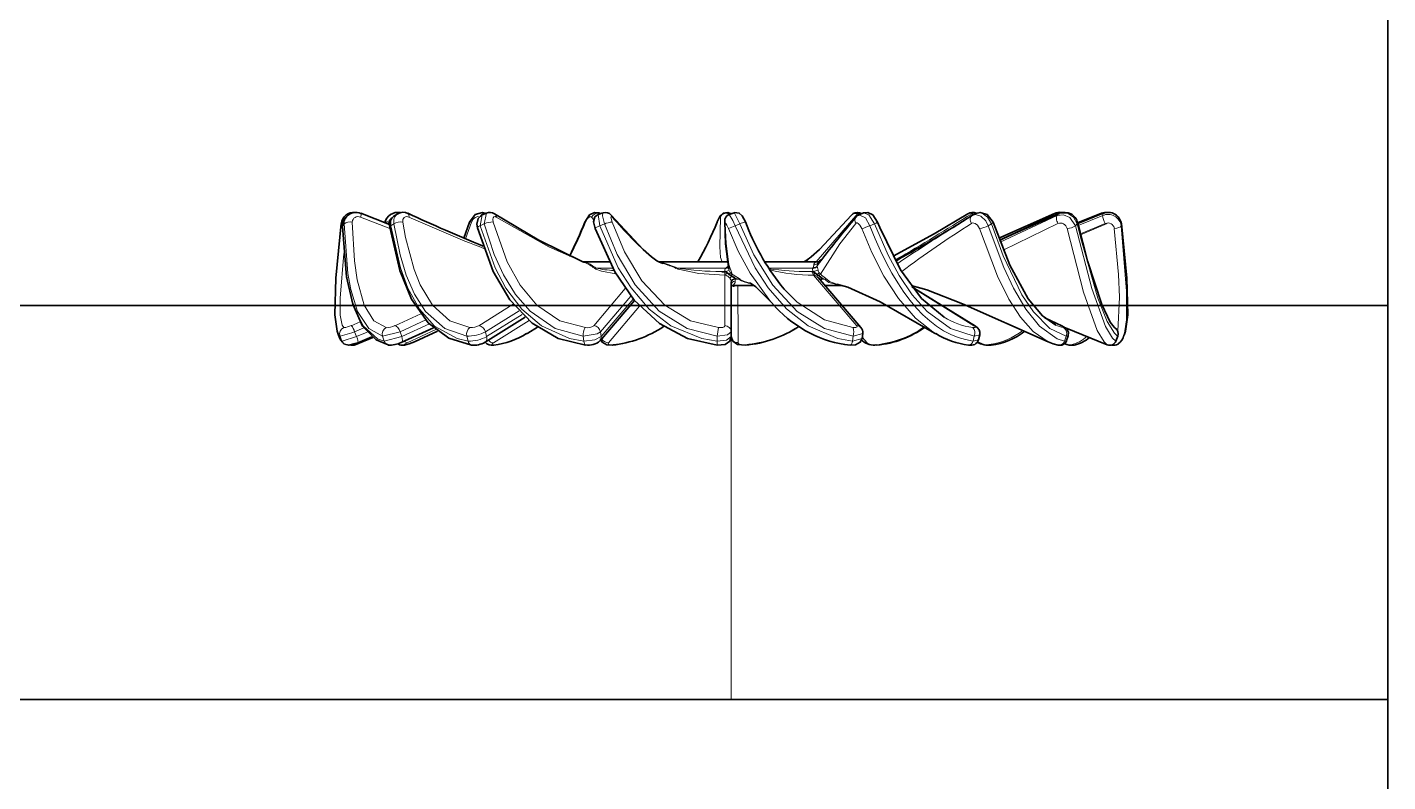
# Model space of a CAD drawing. Extents: x 145 to 857, y 42 to 790.
# Drawn here: x 448.43 to 458.79, y 300.57 to 306.32 of the extents above; entities that cross this region are included whole.
import ezdxf

# ---------------------------------------------------------------- set-up
doc = ezdxf.new("R2010")
doc.units = 0

msp = doc.modelspace()

# ---------------------------------------------------------------- linework, layer by layer
at = {"color": 7, "lineweight": 35}
for p, q in [((458.792, 294.079), (458.792, 359.839)), ((453.792, 304.199), (397.412, 304.199)), ((453.792, 301.199), (397.412, 301.199)), ((397.412, 301.199), (453.792, 301.199))]:
    msp.add_line(p, q, dxfattribs=at)
at = {"color": 7, "lineweight": 35, "ltscale": 0.000443024}
msp.add_line((450.863, 304.876), (450.851, 304.862), dxfattribs=at)
at = {"color": 7, "lineweight": 13, "ltscale": 0.006008}
msp.add_line((450.968, 304.873), (451.192, 304.787), dxfattribs=at)
at = {"color": 7, "lineweight": 35, "ltscale": 0.005855}
msp.add_line((451.19, 304.816), (450.972, 304.902), dxfattribs=at)
at = {"color": 7, "lineweight": 35, "ltscale": 0.000665599}
msp.add_line((451.252, 304.898), (451.229, 304.884), dxfattribs=at)
at = {"color": 7, "lineweight": 13, "ltscale": 0.002113}
msp.add_line((451.895, 304.89), (451.879, 304.807), dxfattribs=at)
at = {"color": 7, "lineweight": 35, "ltscale": 0.000861842}
msp.add_line((451.927, 304.904), (451.895, 304.89), dxfattribs=at)
at = {"color": 7, "lineweight": 13, "ltscale": 0.002106}
msp.add_line((451.911, 304.821), (451.927, 304.904), dxfattribs=at)
at = {"color": 7, "lineweight": 13, "ltscale": 0.000661529}
msp.add_line((452.728, 304.873), (452.745, 304.853), dxfattribs=at)
at = {"color": 7, "lineweight": 35, "ltscale": 0.000986893}
msp.add_line((452.815, 304.906), (452.779, 304.892), dxfattribs=at)
at = {"color": 7, "lineweight": 13, "ltscale": 0.00214}
msp.add_line((452.779, 304.892), (452.79, 304.807), dxfattribs=at)
at = {"color": 7, "lineweight": 13, "ltscale": 0.000256679}
msp.add_line((452.784, 304.905), (452.792, 304.899), dxfattribs=at)
at = {"color": 7, "lineweight": 35, "ltscale": 0.000359584}
msp.add_line((452.784, 304.905), (452.797, 304.899), dxfattribs=at)
at = {"color": 7, "lineweight": 13, "ltscale": 0.000424876}
msp.add_line((452.885, 304.873), (452.877, 304.888), dxfattribs=at)
at = {"color": 7, "lineweight": 13, "ltscale": 0.000416659}
msp.add_line((453.742, 304.84), (453.745, 304.824), dxfattribs=at)
at = {"color": 7, "lineweight": 13, "ltscale": 0.000187833}
msp.add_line((453.771, 304.906), (453.773, 304.899), dxfattribs=at)
at = {"color": 7, "lineweight": 35, "ltscale": 0.000544536}
msp.add_line((453.771, 304.906), (453.792, 304.899), dxfattribs=at)
at = {"color": 7, "lineweight": 13, "ltscale": 0.000265298}
msp.add_line((453.773, 304.899), (453.783, 304.895), dxfattribs=at)
at = {"color": 7, "lineweight": 13, "ltscale": 0.000196077}
msp.add_line((453.773, 304.899), (453.773, 304.891), dxfattribs=at)
at = {"color": 7, "lineweight": 35, "ltscale": 0.000993254}
msp.add_line((453.813, 304.906), (453.776, 304.892), dxfattribs=at)
at = {"color": 7, "lineweight": 13, "ltscale": 0.012128}
msp.add_line((454.756, 304.899), (454.439, 304.532), dxfattribs=at)
at = {"color": 7, "lineweight": 13, "ltscale": 0.000404247}
msp.add_line((454.756, 304.899), (454.771, 304.893), dxfattribs=at)
at = {"color": 7, "lineweight": 35, "ltscale": 0.000908444}
msp.add_line((454.8, 304.905), (454.767, 304.891), dxfattribs=at)
at = {"color": 7, "lineweight": 35, "ltscale": 0.000475321}
msp.add_line((454.768, 304.906), (454.786, 304.899), dxfattribs=at)
at = {"color": 7, "lineweight": 35, "ltscale": 0.004242}
msp.add_line((455.481, 304.793), (455.625, 304.884), dxfattribs=at)
at = {"color": 7, "lineweight": 13, "ltscale": 0.000432022}
msp.add_line((455.623, 304.899), (455.639, 304.892), dxfattribs=at)
at = {"color": 7, "lineweight": 35, "ltscale": 0.000128233}
msp.add_line((455.629, 304.887), (455.625, 304.884), dxfattribs=at)
at = {"color": 7, "lineweight": 35, "ltscale": 0.000723627}
msp.add_line((455.655, 304.9), (455.629, 304.887), dxfattribs=at)
at = {"color": 7, "lineweight": 35, "ltscale": 0.011645}
msp.add_line((455.829, 304.712), (456.255, 304.901), dxfattribs=at)
at = {"color": 7, "lineweight": 13, "ltscale": 0.011984}
msp.add_line((456.269, 304.899), (455.833, 304.7), dxfattribs=at)
at = {"color": 7, "lineweight": 35, "ltscale": 0.012517}
msp.add_line((455.835, 304.696), (456.292, 304.901), dxfattribs=at)
at = {"color": 7, "lineweight": 13, "ltscale": 0.012428}
msp.add_line((456.288, 304.899), (455.836, 304.693), dxfattribs=at)
at = {"color": 7, "lineweight": 13, "ltscale": 0.011962}
msp.add_line((455.84, 304.682), (456.273, 304.885), dxfattribs=at)
at = {"color": 7, "lineweight": 13, "ltscale": 0.00021528}
msp.add_line((456.269, 304.899), (456.277, 304.894), dxfattribs=at)
at = {"color": 7, "lineweight": 13, "ltscale": 0.000512314}
msp.add_line((456.288, 304.899), (456.273, 304.885), dxfattribs=at)
at = {"color": 7, "lineweight": 35, "ltscale": 0.00489}
msp.add_line((456.43, 304.83), (456.612, 304.902), dxfattribs=at)
at = {"color": 7, "lineweight": 35, "ltscale": 0.005202}
msp.add_line((456.431, 304.825), (456.625, 304.902), dxfattribs=at)
at = {"color": 7, "lineweight": 13, "ltscale": 0.005148}
msp.add_line((456.623, 304.899), (456.432, 304.822), dxfattribs=at)
at = {"color": 7, "lineweight": 13, "ltscale": 0.005026}
msp.add_line((456.435, 304.809), (456.621, 304.885), dxfattribs=at)
at = {"color": 7, "lineweight": 13, "ltscale": 0.000142202}
msp.add_line((456.612, 304.902), (456.617, 304.899), dxfattribs=at)
at = {"color": 7, "lineweight": 13, "ltscale": 0.000353578}
msp.add_line((456.623, 304.899), (456.621, 304.885), dxfattribs=at)
at = {"color": 7, "lineweight": 13, "ltscale": 8.59823e-05}
msp.add_line((456.625, 304.902), (456.623, 304.899), dxfattribs=at)
at = {"color": 7, "lineweight": 13, "ltscale": 0.000144123}
msp.add_line((450.833, 304.807), (450.831, 304.802), dxfattribs=at)
at = {"color": 7, "lineweight": 13, "ltscale": 0.00044777}
msp.add_line((450.844, 304.821), (450.833, 304.807), dxfattribs=at)
at = {"color": 7, "lineweight": 13, "ltscale": 0.000405608}
msp.add_line((451.18, 304.819), (451.184, 304.835), dxfattribs=at)
at = {"color": 7, "lineweight": 13, "ltscale": 0.000667858}
msp.add_line((451.223, 304.821), (451.2, 304.807), dxfattribs=at)
at = {"color": 7, "lineweight": 35, "ltscale": 0.003206}
msp.add_line((451.755, 304.712), (451.798, 304.833), dxfattribs=at)
at = {"color": 7, "lineweight": 13, "ltscale": 0.003414}
msp.add_line((451.768, 304.707), (451.814, 304.835), dxfattribs=at)
at = {"color": 7, "lineweight": 13, "ltscale": 0.000863501}
msp.add_line((451.911, 304.821), (451.879, 304.807), dxfattribs=at)
at = {"color": 7, "lineweight": 13, "ltscale": 0.000131261}
msp.add_line((452.682, 304.835), (452.677, 304.835), dxfattribs=at)
at = {"color": 7, "lineweight": 13, "ltscale": 0.000979231}
msp.add_line((452.826, 304.821), (452.79, 304.807), dxfattribs=at)
at = {"color": 7, "lineweight": 13, "ltscale": 0.001392}
msp.add_line((453.821, 304.807), (453.77, 304.785), dxfattribs=at)
at = {"color": 7, "lineweight": 13, "ltscale": 0.000992786}
msp.add_line((453.858, 304.821), (453.821, 304.807), dxfattribs=at)
at = {"color": 7, "lineweight": 13, "ltscale": 0.000902737}
msp.add_line((454.882, 304.821), (454.848, 304.807), dxfattribs=at)
at = {"color": 7, "lineweight": 13, "ltscale": 0.000723919}
msp.add_line((455.774, 304.821), (455.749, 304.807), dxfattribs=at)
at = {"color": 7, "lineweight": 13, "ltscale": 0.011573}
msp.add_line((455.864, 304.622), (456.28, 304.824), dxfattribs=at)
at = {"color": 7, "lineweight": 13, "ltscale": 0.000501773}
msp.add_line((456.427, 304.821), (456.413, 304.807), dxfattribs=at)
at = {"color": 7, "lineweight": 13, "ltscale": 0.005109}
msp.add_line((456.451, 304.745), (456.64, 304.824), dxfattribs=at)
at = {"color": 7, "lineweight": 13, "ltscale": 0.005503}
msp.add_line((456.453, 304.739), (456.656, 304.824), dxfattribs=at)
at = {"color": 7, "lineweight": 13, "ltscale": 0.000352029}
msp.add_line((456.763, 304.821), (456.761, 304.807), dxfattribs=at)
at = {"color": 7, "lineweight": 13, "ltscale": 0.000254283}
msp.add_line((452.67, 304.528), (452.661, 304.533), dxfattribs=at)
at = {"color": 7, "lineweight": 35, "ltscale": 0.005003}
msp.add_line((452.663, 304.532), (452.863, 304.532), dxfattribs=at)
at = {"color": 7, "lineweight": 13, "ltscale": 0.000288735}
msp.add_line((452.688, 304.529), (452.676, 304.531), dxfattribs=at)
at = {"color": 7, "lineweight": 13, "ltscale": 0.004425}
msp.add_line((452.688, 304.529), (452.865, 304.529), dxfattribs=at)
at = {"color": 7, "lineweight": 35, "ltscale": 0.013058}
msp.add_line((453.239, 304.532), (453.762, 304.532), dxfattribs=at)
at = {"color": 7, "lineweight": 13, "ltscale": 0.000403508}
msp.add_line((453.256, 304.529), (453.24, 304.531), dxfattribs=at)
at = {"color": 7, "lineweight": 13, "ltscale": 0.012652}
msp.add_line((453.256, 304.529), (453.762, 304.529), dxfattribs=at)
at = {"color": 7, "lineweight": 35, "ltscale": 0.009224}
msp.add_line((454.047, 304.532), (454.416, 304.532), dxfattribs=at)
at = {"color": 7, "lineweight": 13, "ltscale": 0.009633}
msp.add_line((454.048, 304.529), (454.434, 304.529), dxfattribs=at)
at = {"color": 7, "lineweight": 13, "ltscale": 0.001408}
msp.add_line((454.4, 304.569), (454.357, 304.533), dxfattribs=at)
at = {"color": 7, "lineweight": 35, "ltscale": 0.000991821}
msp.add_line((454.416, 304.532), (454.455, 304.532), dxfattribs=at)
at = {"color": 7, "lineweight": 13, "ltscale": 0.000276973}
msp.add_line((454.434, 304.529), (454.425, 304.522), dxfattribs=at)
at = {"color": 7, "lineweight": 13, "ltscale": 0.000537223}
msp.add_line((454.455, 304.532), (454.434, 304.529), dxfattribs=at)
at = {"color": 7, "lineweight": 13, "ltscale": 0.001134}
msp.add_line((454.447, 304.502), (454.474, 304.538), dxfattribs=at)
at = {"color": 7, "lineweight": 13, "ltscale": 0.001573}
msp.add_line((454.495, 304.566), (454.451, 304.522), dxfattribs=at)
at = {"color": 7, "lineweight": 13, "ltscale": 0.000120402}
msp.add_line((454.454, 304.531), (454.451, 304.528), dxfattribs=at)
at = {"color": 7, "lineweight": 13, "ltscale": 0.000265665}
msp.add_line((452.761, 304.484), (452.751, 304.483), dxfattribs=at)
at = {"color": 7, "lineweight": 13, "ltscale": 0.003185}
msp.add_line((452.888, 304.484), (452.761, 304.484), dxfattribs=at)
at = {"color": 7, "lineweight": 13, "ltscale": 0.000222806}
msp.add_line((453.382, 304.484), (453.374, 304.483), dxfattribs=at)
at = {"color": 7, "lineweight": 13, "ltscale": 0.009238}
msp.add_line((453.752, 304.484), (453.382, 304.484), dxfattribs=at)
at = {"color": 7, "lineweight": 13, "ltscale": 0.000110637}
msp.add_line((453.72, 304.458), (453.716, 304.458), dxfattribs=at)
at = {"color": 7, "lineweight": 35, "ltscale": 0.000583649}
msp.add_line((453.743, 304.457), (453.72, 304.457), dxfattribs=at)
at = {"color": 7, "lineweight": 13, "ltscale": 0.00068177}
msp.add_line((453.743, 304.458), (453.742, 304.43), dxfattribs=at)
at = {"color": 7, "lineweight": 13, "ltscale": 0.009604}
msp.add_line((453.744, 304.046), (453.742, 304.43), dxfattribs=at)
at = {"color": 7, "lineweight": 13, "ltscale": 0.000192772}
msp.add_line((453.742, 304.43), (453.75, 304.43), dxfattribs=at)
at = {"color": 7, "lineweight": 35, "ltscale": 0.0001091}
msp.add_line((453.748, 304.457), (453.743, 304.457), dxfattribs=at)
at = {"color": 7, "lineweight": 13, "ltscale": 0.000733669}
msp.add_line((453.748, 304.457), (453.775, 304.468), dxfattribs=at)
at = {"color": 7, "lineweight": 35, "ltscale": 0.000199747}
msp.add_line((453.755, 304.453), (453.748, 304.457), dxfattribs=at)
at = {"color": 7, "lineweight": 13, "ltscale": 0.000585033}
msp.add_line((453.755, 304.453), (453.75, 304.43), dxfattribs=at)
at = {"color": 7, "lineweight": 13, "ltscale": 0.000166191}
msp.add_line((453.752, 304.484), (453.757, 304.489), dxfattribs=at)
at = {"color": 7, "lineweight": 35, "ltscale": 0.000661528}
msp.add_line((453.755, 304.453), (453.775, 304.436), dxfattribs=at)
at = {"color": 7, "lineweight": 13, "ltscale": 0.000371352}
msp.add_line((453.757, 304.489), (453.768, 304.499), dxfattribs=at)
at = {"color": 7, "lineweight": 13, "ltscale": 0.000321676}
msp.add_line((453.757, 304.489), (453.77, 304.49), dxfattribs=at)
at = {"color": 7, "lineweight": 13, "ltscale": 0.000418114}
msp.add_line((453.775, 304.436), (453.787, 304.448), dxfattribs=at)
at = {"color": 7, "lineweight": 35, "ltscale": 0.00038327}
msp.add_line((453.775, 304.436), (453.788, 304.427), dxfattribs=at)
at = {"color": 7, "lineweight": 13, "ltscale": 0.00035937}
msp.add_line((453.798, 304.438), (453.787, 304.448), dxfattribs=at)
at = {"color": 7, "lineweight": 13, "ltscale": 0.000370909}
msp.add_line((453.788, 304.427), (453.798, 304.438), dxfattribs=at)
at = {"color": 7, "lineweight": 35, "ltscale": 0.000236983}
msp.add_line((453.796, 304.423), (453.788, 304.427), dxfattribs=at)
at = {"color": 7, "lineweight": 13, "ltscale": 0.0002656}
msp.add_line((453.807, 304.432), (453.798, 304.438), dxfattribs=at)
at = {"color": 7, "lineweight": 13, "ltscale": 0.001528}
msp.add_line((453.859, 304.4), (453.807, 304.432), dxfattribs=at)
at = {"color": 7, "lineweight": 13, "ltscale": 0.008475}
msp.add_line((454.076, 304.484), (454.415, 304.484), dxfattribs=at)
at = {"color": 7, "lineweight": 13, "ltscale": 0.000457804}
msp.add_line((454.405, 304.458), (454.387, 304.458), dxfattribs=at)
at = {"color": 7, "lineweight": 35, "ltscale": 0.000201416}
msp.add_line((454.405, 304.457), (454.413, 304.457), dxfattribs=at)
at = {"color": 7, "lineweight": 35, "ltscale": 0.00010376}
msp.add_line((454.413, 304.457), (454.417, 304.457), dxfattribs=at)
at = {"color": 7, "lineweight": 13, "ltscale": 0.000118796}
msp.add_line((454.415, 304.484), (454.416, 304.489), dxfattribs=at)
at = {"color": 7, "lineweight": 13, "ltscale": 0.000494211}
msp.add_line((454.416, 304.489), (454.42, 304.508), dxfattribs=at)
at = {"color": 7, "lineweight": 35, "ltscale": 0.000195469}
msp.add_line((454.424, 304.453), (454.418, 304.457), dxfattribs=at)
at = {"color": 7, "lineweight": 13, "ltscale": 0.012673}
msp.add_line((454.749, 304.046), (454.419, 304.43), dxfattribs=at)
at = {"color": 7, "lineweight": 13, "ltscale": 0.000185195}
msp.add_line((454.419, 304.43), (454.426, 304.43), dxfattribs=at)
at = {"color": 7, "lineweight": 35, "ltscale": 0.000655598}
msp.add_line((454.424, 304.453), (454.444, 304.436), dxfattribs=at)
at = {"color": 7, "lineweight": 13, "ltscale": 0.000553808}
msp.add_line((454.444, 304.436), (454.463, 304.448), dxfattribs=at)
at = {"color": 7, "lineweight": 35, "ltscale": 0.000365297}
msp.add_line((454.444, 304.436), (454.456, 304.427), dxfattribs=at)
at = {"color": 7, "lineweight": 13, "ltscale": 0.000513215}
msp.add_line((454.447, 304.502), (454.451, 304.522), dxfattribs=at)
at = {"color": 7, "lineweight": 13, "ltscale": 4.73022e-05}
msp.add_line((454.447, 304.5), (454.447, 304.502), dxfattribs=at)
at = {"color": 7, "lineweight": 13, "ltscale": 0.000818917}
msp.add_line((454.453, 304.468), (454.447, 304.5), dxfattribs=at)
at = {"color": 7, "lineweight": 13, "ltscale": 0.000154877}
msp.add_line((454.451, 304.522), (454.451, 304.528), dxfattribs=at)
at = {"color": 7, "lineweight": 35, "ltscale": 0.000217222}
msp.add_line((454.463, 304.423), (454.456, 304.427), dxfattribs=at)
at = {"color": 7, "lineweight": 13, "ltscale": 0.000326582}
msp.add_line((454.472, 304.438), (454.463, 304.448), dxfattribs=at)
at = {"color": 7, "lineweight": 13, "ltscale": 0.000245407}
msp.add_line((454.48, 304.432), (454.472, 304.438), dxfattribs=at)
at = {"color": 7, "lineweight": 13, "ltscale": 0.00927}
msp.add_line((452.745, 304.046), (452.985, 304.328), dxfattribs=at)
at = {"color": 7, "lineweight": 13, "ltscale": 0.000525011}
msp.add_line((453.797, 304.422), (453.78, 304.409), dxfattribs=at)
at = {"color": 7, "lineweight": 35, "ltscale": 0.009523}
msp.add_line((453.792, 304), (453.792, 304.381), dxfattribs=at)
at = {"color": 7, "lineweight": 13, "ltscale": 0.000316775}
msp.add_line((453.805, 304.355), (453.792, 304.355), dxfattribs=at)
at = {"color": 7, "lineweight": 13, "ltscale": 0.000323234}
msp.add_line((453.792, 304.352), (453.805, 304.355), dxfattribs=at)
at = {"color": 7, "lineweight": 35, "ltscale": 0.004364}
msp.add_line((453.792, 304.352), (453.967, 304.352), dxfattribs=at)
at = {"color": 7, "lineweight": 35, "ltscale": 0.009737}
msp.add_line((453.792, 304.352), (453.792, 303.963), dxfattribs=at)
at = {"color": 7, "lineweight": 35, "ltscale": 8.10334e-05}
msp.add_line((453.794, 304.352), (453.797, 304.352), dxfattribs=at)
at = {"color": 7, "lineweight": 35, "ltscale": 0.00070145}
msp.add_line((453.797, 304.422), (453.821, 304.408), dxfattribs=at)
at = {"color": 7, "lineweight": 13, "ltscale": 0.000234625}
msp.add_line((453.812, 304.345), (453.803, 304.345), dxfattribs=at)
at = {"color": 7, "lineweight": 13, "ltscale": 0.003934}
msp.add_line((453.805, 304.355), (453.962, 304.355), dxfattribs=at)
at = {"color": 7, "lineweight": 13, "ltscale": 0.000665593}
msp.add_line((453.846, 304.4), (453.821, 304.408), dxfattribs=at)
at = {"color": 7, "lineweight": 13, "ltscale": 9.68332e-05}
msp.add_line((453.821, 304.408), (453.822, 304.404), dxfattribs=at)
at = {"color": 7, "lineweight": 13, "ltscale": 9.99713e-05}
msp.add_line((453.822, 304.4), (453.822, 304.404), dxfattribs=at)
at = {"color": 7, "lineweight": 13, "ltscale": 0.000617218}
msp.add_line((453.822, 304.4), (453.846, 304.4), dxfattribs=at)
at = {"color": 7, "lineweight": 13, "ltscale": 0.000405121}
msp.add_line((453.822, 304.4), (453.822, 304.384), dxfattribs=at)
at = {"color": 7, "lineweight": 13, "ltscale": 5.34548e-05}
msp.add_line((453.842, 304.352), (453.842, 304.35), dxfattribs=at)
at = {"color": 7, "lineweight": 13, "ltscale": 0.010843}
msp.add_line((453.842, 304.35), (453.844, 303.916), dxfattribs=at)
at = {"color": 7, "lineweight": 13, "ltscale": 0.003176}
msp.add_line((453.842, 304.35), (453.969, 304.35), dxfattribs=at)
at = {"color": 7, "lineweight": 13, "ltscale": 0.000308228}
msp.add_line((453.846, 304.4), (453.859, 304.4), dxfattribs=at)
at = {"color": 7, "lineweight": 35, "ltscale": 0.00101}
msp.add_line((454.196, 304.323), (454.17, 304.354), dxfattribs=at)
at = {"color": 7, "lineweight": 35, "ltscale": 0.012537}
msp.add_line((454.779, 304.032), (454.453, 304.413), dxfattribs=at)
at = {"color": 7, "lineweight": 35, "ltscale": 0.000611632}
msp.add_line((454.464, 304.422), (454.484, 304.408), dxfattribs=at)
at = {"color": 7, "lineweight": 13, "ltscale": 0.000354117}
msp.add_line((454.481, 304.4), (454.467, 304.396), dxfattribs=at)
at = {"color": 7, "lineweight": 13, "ltscale": 0.000329152}
msp.add_line((454.481, 304.4), (454.473, 304.389), dxfattribs=at)
at = {"color": 7, "lineweight": 13, "ltscale": 0.000112608}
msp.add_line((454.481, 304.4), (454.483, 304.404), dxfattribs=at)
at = {"color": 7, "lineweight": 13, "ltscale": 0.000575256}
msp.add_line((454.481, 304.4), (454.504, 304.4), dxfattribs=at)
at = {"color": 7, "lineweight": 13, "ltscale": 9.69684e-05}
msp.add_line((454.484, 304.408), (454.483, 304.404), dxfattribs=at)
at = {"color": 7, "lineweight": 13, "ltscale": 0.000542227}
msp.add_line((454.504, 304.4), (454.484, 304.408), dxfattribs=at)
at = {"color": 7, "lineweight": 13, "ltscale": 0.002763}
msp.add_line((454.503, 304.355), (454.613, 304.355), dxfattribs=at)
at = {"color": 7, "lineweight": 13, "ltscale": 0.000365449}
msp.add_line((454.504, 304.4), (454.519, 304.4), dxfattribs=at)
at = {"color": 7, "lineweight": 35, "ltscale": 0.00331}
msp.add_line((454.505, 304.352), (454.638, 304.352), dxfattribs=at)
at = {"color": 7, "lineweight": 13, "ltscale": 0.003397}
msp.add_line((454.507, 304.35), (454.643, 304.351), dxfattribs=at)
at = {"color": 7, "lineweight": 13, "ltscale": 0.000492377}
msp.add_line((454.633, 304.354), (454.613, 304.355), dxfattribs=at)
at = {"color": 7, "lineweight": 35, "ltscale": 0.014264}
msp.add_line((455.652, 304.042), (455.168, 304.343), dxfattribs=at)
at = {"color": 7, "lineweight": 13, "ltscale": 0.013687}
msp.add_line((455.639, 304.046), (455.174, 304.335), dxfattribs=at)
at = {"color": 7, "lineweight": 35, "ltscale": 0.010164}
msp.add_line((453.056, 304.238), (452.791, 303.929), dxfattribs=at)
at = {"color": 7, "lineweight": 13, "ltscale": 0.008928}
msp.add_line((452.796, 304), (453.028, 304.271), dxfattribs=at)
at = {"color": 7, "lineweight": 13, "ltscale": 0.009426}
msp.add_line((453.046, 304.249), (452.801, 303.963), dxfattribs=at)
at = {"color": 7, "lineweight": 35, "ltscale": 0.001348}
msp.add_line((454.091, 304.231), (454.127, 304.191), dxfattribs=at)
at = {"color": 7, "lineweight": 13, "ltscale": 0.00542}
msp.add_line((451.23, 304.046), (451.427, 304.137), dxfattribs=at)
at = {"color": 7, "lineweight": 13, "ltscale": 0.00768}
msp.add_line((451.871, 304.046), (452.132, 304.209), dxfattribs=at)
at = {"color": 7, "lineweight": 13, "ltscale": 0.007523}
msp.add_line((451.92, 304), (452.176, 304.159), dxfattribs=at)
at = {"color": 7, "lineweight": 13, "ltscale": 0.008003}
msp.add_line((452.201, 304.132), (451.929, 303.963), dxfattribs=at)
at = {"color": 7, "lineweight": 13, "ltscale": 0.009167}
msp.add_line((453.094, 304.195), (452.856, 303.916), dxfattribs=at)
at = {"color": 7, "lineweight": 13, "ltscale": 0.075}
msp.add_line((453.792, 301.199), (453.792, 304.199), dxfattribs=at)
at = {"color": 7, "lineweight": 35, "ltscale": 0.125}
for p, q in [((453.792, 304.199), (458.792, 304.199)), ((453.792, 301.199), (458.792, 301.199)), ((453.792, 301.199), (458.792, 301.199))]:
    msp.add_line(p, q, dxfattribs=at)
at = {"color": 7, "lineweight": 35, "ltscale": 0.075}
msp.add_line((458.792, 301.199), (458.792, 304.199), dxfattribs=at)
at = {"color": 7, "lineweight": 13, "ltscale": 0.00185}
msp.add_line((450.897, 304.046), (450.966, 304.074), dxfattribs=at)
at = {"color": 7, "lineweight": 13, "ltscale": 0.001904}
msp.add_line((450.924, 304), (450.995, 304.029), dxfattribs=at)
at = {"color": 7, "lineweight": 13, "ltscale": 0.005365}
msp.add_line((451.27, 304), (451.465, 304.09), dxfattribs=at)
at = {"color": 7, "lineweight": 35, "ltscale": 0.006752}
msp.add_line((451.524, 304.03), (451.279, 303.917), dxfattribs=at)
at = {"color": 7, "lineweight": 13, "ltscale": 0.005788}
msp.add_line((451.493, 304.06), (451.283, 303.963), dxfattribs=at)
at = {"color": 7, "lineweight": 13, "ltscale": 0.005951}
msp.add_line((451.541, 304.016), (451.325, 303.916), dxfattribs=at)
at = {"color": 7, "lineweight": 35, "ltscale": 0.008998}
msp.add_line((452.223, 304.11), (451.918, 303.92), dxfattribs=at)
at = {"color": 7, "lineweight": 13, "ltscale": 0.007965}
msp.add_line((452.252, 304.085), (451.981, 303.916), dxfattribs=at)
at = {"color": 7, "lineweight": 35, "ltscale": 0.002151}
msp.add_line((452.243, 303.99), (452.316, 304.034), dxfattribs=at)
at = {"color": 7, "lineweight": 13, "ltscale": 0.001623}
msp.add_line((453.694, 304.031), (453.686, 303.967), dxfattribs=at)
at = {"color": 7, "lineweight": 13, "ltscale": 0.000342669}
msp.add_line((455.639, 304.046), (455.652, 304.042), dxfattribs=at)
at = {"color": 7, "lineweight": 35, "ltscale": 0.003623}
msp.add_line((456.31, 304.045), (456.179, 304.106), dxfattribs=at)
at = {"color": 7, "lineweight": 13, "ltscale": 0.003448}
msp.add_line((456.306, 304.046), (456.181, 304.104), dxfattribs=at)
at = {"color": 7, "lineweight": 35, "ltscale": 0.008546}
msp.add_line((456.655, 303.901), (456.338, 304.03), dxfattribs=at)
at = {"color": 7, "lineweight": 35, "ltscale": 0.000807989}
msp.add_line((450.8, 303.973), (450.79, 304.004), dxfattribs=at)
at = {"color": 7, "lineweight": 13, "ltscale": 0.001004}
msp.add_line((450.827, 303.929), (450.813, 303.967), dxfattribs=at)
at = {"color": 7, "lineweight": 13, "ltscale": 0.000998018}
msp.add_line((450.938, 303.963), (450.924, 304), dxfattribs=at)
at = {"color": 7, "lineweight": 13, "ltscale": 0.001018}
msp.add_line((450.966, 303.916), (450.928, 303.901), dxfattribs=at)
at = {"color": 7, "lineweight": 35, "ltscale": 0.003585}
msp.add_line((450.929, 303.901), (451.062, 303.955), dxfattribs=at)
at = {"color": 7, "lineweight": 13, "ltscale": 0.002204}
msp.add_line((451.02, 303.996), (450.938, 303.963), dxfattribs=at)
at = {"color": 7, "lineweight": 35, "ltscale": 0.002905}
msp.add_line((451.056, 303.96), (450.949, 303.916), dxfattribs=at)
at = {"color": 7, "lineweight": 13, "ltscale": 0.000184025}
msp.add_line((450.96, 303.921), (450.966, 303.916), dxfattribs=at)
at = {"color": 7, "lineweight": 13, "ltscale": 0.002593}
msp.add_line((451.062, 303.955), (450.966, 303.916), dxfattribs=at)
at = {"color": 7, "lineweight": 13, "ltscale": 0.003465}
msp.add_line((451.135, 303.967), (451.27, 304), dxfattribs=at)
at = {"color": 7, "lineweight": 13, "ltscale": 0.000990692}
msp.add_line((451.148, 303.929), (451.135, 303.967), dxfattribs=at)
at = {"color": 7, "lineweight": 13, "ltscale": 0.003459}
msp.add_line((451.283, 303.963), (451.148, 303.929), dxfattribs=at)
at = {"color": 7, "lineweight": 13, "ltscale": 0.000983164}
msp.add_line((451.283, 303.963), (451.27, 304), dxfattribs=at)
at = {"color": 7, "lineweight": 35, "ltscale": 0.000948113}
for p, q in [((451.34, 303.908), (451.303, 303.898)), ((456.244, 303.908), (456.281, 303.898))]:
    msp.add_line(p, q, dxfattribs=at)
at = {"color": 7, "lineweight": 13, "ltscale": 0.00073942}
msp.add_line((451.34, 303.908), (451.311, 303.901), dxfattribs=at)
at = {"color": 7, "lineweight": 35, "ltscale": 0.001059}
for p, q in [((451.379, 303.923), (451.34, 303.908)), ((456.205, 303.923), (456.244, 303.908))]:
    msp.add_line(p, q, dxfattribs=at)
at = {"color": 7, "lineweight": 35, "ltscale": 0.004863}
msp.add_line((451.379, 303.923), (451.556, 304.004), dxfattribs=at)
at = {"color": 7, "lineweight": 13, "ltscale": 0.000967825}
msp.add_line((451.788, 303.929), (451.778, 303.967), dxfattribs=at)
at = {"color": 7, "lineweight": 13, "ltscale": 0.00095999}
msp.add_line((451.929, 303.963), (451.92, 304), dxfattribs=at)
at = {"color": 7, "lineweight": 35, "ltscale": 0.000257631}
for p, q in [((452.243, 303.99), (452.234, 303.985)), ((455.341, 303.99), (455.35, 303.985))]:
    msp.add_line(p, q, dxfattribs=at)
at = {"color": 7, "lineweight": 13, "ltscale": 0.000946257}
msp.add_line((452.67, 303.929), (452.664, 303.967), dxfattribs=at)
at = {"color": 7, "lineweight": 13, "ltscale": 0.00093926}
msp.add_line((452.801, 303.963), (452.796, 304), dxfattribs=at)
at = {"color": 7, "lineweight": 13, "ltscale": 0.000789542}
msp.add_line((453.686, 303.929), (453.684, 303.898), dxfattribs=at)
at = {"color": 7, "lineweight": 13, "ltscale": 0.000936217}
msp.add_line((453.686, 303.929), (453.686, 303.967), dxfattribs=at)
at = {"color": 7, "lineweight": 35, "ltscale": 0.000930786}
msp.add_line((453.792, 303.963), (453.792, 304), dxfattribs=at)
at = {"color": 7, "lineweight": 13, "ltscale": 0.000943004}
msp.add_line((454.716, 303.929), (454.721, 303.967), dxfattribs=at)
at = {"color": 7, "lineweight": 13, "ltscale": 0.001866}
msp.add_line((454.788, 303.949), (454.716, 303.929), dxfattribs=at)
at = {"color": 7, "lineweight": 13, "ltscale": 0.001884}
msp.add_line((454.721, 303.967), (454.793, 303.987), dxfattribs=at)
at = {"color": 7, "lineweight": 35, "ltscale": 0.000299729}
msp.add_line((454.785, 303.938), (454.793, 303.929), dxfattribs=at)
at = {"color": 7, "lineweight": 35, "ltscale": 0.000940671}
msp.add_line((454.788, 303.949), (454.793, 303.987), dxfattribs=at)
at = {"color": 7, "lineweight": 13, "ltscale": 0.001386}
msp.add_line((454.789, 303.958), (454.826, 303.916), dxfattribs=at)
at = {"color": 7, "lineweight": 13, "ltscale": 0.000962981}
msp.add_line((455.634, 303.929), (455.643, 303.967), dxfattribs=at)
at = {"color": 7, "lineweight": 13, "ltscale": 0.001048}
msp.add_line((455.675, 303.939), (455.634, 303.929), dxfattribs=at)
at = {"color": 7, "lineweight": 13, "ltscale": 0.001057}
msp.add_line((455.643, 303.967), (455.684, 303.976), dxfattribs=at)
at = {"color": 7, "lineweight": 13, "ltscale": 0.000390611}
msp.add_line((455.669, 303.925), (455.682, 303.916), dxfattribs=at)
at = {"color": 7, "lineweight": 35, "ltscale": 0.000962396}
msp.add_line((455.675, 303.939), (455.684, 303.976), dxfattribs=at)
at = {"color": 7, "lineweight": 13, "ltscale": 0.000986523}
msp.add_line((456.33, 303.929), (456.342, 303.967), dxfattribs=at)
at = {"color": 7, "lineweight": 35, "ltscale": 0.000986299}
msp.add_line((456.346, 303.932), (456.359, 303.969), dxfattribs=at)
at = {"color": 7, "lineweight": 13, "ltscale": 0.001003}
msp.add_line((456.72, 303.929), (456.734, 303.967), dxfattribs=at)
at = {"color": 7, "lineweight": 13, "ltscale": 6.04602e-05}
msp.add_line((456.722, 303.929), (456.72, 303.929), dxfattribs=at)
at = {"color": 7, "lineweight": 35, "ltscale": 0.001001}
msp.add_line((456.722, 303.929), (456.737, 303.966), dxfattribs=at)
at = {"color": 7, "lineweight": 13, "ltscale": 6.2398e-05}
msp.add_line((456.734, 303.967), (456.737, 303.966), dxfattribs=at)
at = {"color": 7, "lineweight": 35, "ltscale": 0.00080823}
msp.add_line((456.784, 303.973), (456.794, 304.004), dxfattribs=at)
at = {"color": 7, "lineweight": 13, "ltscale": 0.000232526}
msp.add_line((451.984, 303.898), (451.993, 303.901), dxfattribs=at)
at = {"color": 7, "lineweight": 13, "ltscale": 0.000152147}
msp.add_line((452.887, 303.898), (452.892, 303.901), dxfattribs=at)
at = {"color": 7, "lineweight": 13, "ltscale": 8.88816e-05}
msp.add_line((453.9, 303.898), (453.899, 303.901), dxfattribs=at)
at = {"color": 7, "lineweight": 13, "ltscale": 0.000209697}
msp.add_line((454.901, 303.898), (454.894, 303.901), dxfattribs=at)
at = {"color": 7, "lineweight": 13, "ltscale": 3.17973e-05}
msp.add_line((456.657, 303.9), (456.656, 303.901), dxfattribs=at)
at = {"color": 7, "lineweight": 35, "ltscale": 0.04}
msp.add_line((452.192, 301.199), (453.792, 301.199), dxfattribs=at)
msp.add_line((452.192, 301.199), (453.792, 301.199), dxfattribs=at)
at = {"color": 7, "lineweight": 35, "ltscale": 0.039999}
msp.add_line((453.792, 301.199), (455.392, 301.199), dxfattribs=at)
msp.add_line((453.792, 301.199), (455.392, 301.199), dxfattribs=at)
at = {"color": 7, "lineweight": 35}
for points in [[(451.798, 304.833), (451.843, 304.893), (451.897, 304.909), (451.929, 304.9)], [(451.895, 304.89), (451.865, 304.863), (451.855, 304.82), (451.859, 304.79)], [(452.661, 304.533), (452.327, 304.698), (451.989, 304.898)], [(452.677, 304.835), (452.713, 304.889), (452.751, 304.908), (452.784, 304.905)], [(452.779, 304.892), (452.754, 304.874), (452.744, 304.838), (452.755, 304.786)], [(452.877, 304.888), (453.12, 304.627), (453.184, 304.569)], [(453.684, 304.836), (453.707, 304.883), (453.731, 304.904), (453.766, 304.908), (453.771, 304.906)], [(453.773, 304.474), (453.748, 304.669), (453.742, 304.84)], [(453.9, 304.836), (453.876, 304.883), (453.853, 304.904), (453.818, 304.908), (453.813, 304.906)], [(454.707, 304.888), (454.464, 304.627), (454.4, 304.569)], [(454.907, 304.835), (454.871, 304.889), (454.833, 304.908), (454.8, 304.905)], [(455.024, 304.575), (455.338, 304.745), (455.595, 304.898)], [(455.786, 304.833), (455.74, 304.893), (455.687, 304.909), (455.655, 304.9)], [(450.79, 304.004), (450.772, 304.129), (450.78, 304.408), (450.821, 304.823)], [(450.831, 304.802), (450.862, 304.419), (450.909, 304.21), (450.985, 304.042), (451.088, 303.937), (451.178, 303.899)], [(451.191, 304.795), (451.267, 304.465), (451.357, 304.249), (451.485, 304.068), (451.641, 303.951), (451.813, 303.898)], [(451.859, 304.79), (451.98, 304.459), (452.107, 304.243), (452.277, 304.064), (452.473, 303.949), (452.683, 303.898)], [(452.755, 304.786), (452.905, 304.455), (453.053, 304.24), (453.245, 304.062), (453.46, 303.949), (453.684, 303.898)], [(455.414, 304.11), (455.242, 304.254), (455.082, 304.471), (454.923, 304.794), (454.907, 304.835)], [(455.04, 304.546), (455.257, 304.659), (455.53, 304.823)], [(456.263, 304.051), (456.163, 304.12), (456.054, 304.25), (455.913, 304.507), (455.786, 304.833)], [(456.713, 304.029), (456.707, 304.034), (456.678, 304.072), (456.614, 304.206), (456.505, 304.541), (456.431, 304.829)], [(456.794, 304.004), (456.812, 304.129), (456.804, 304.408), (456.763, 304.823)], [(454.091, 304.231), (453.979, 304.342), (453.938, 304.369), (453.93, 304.372)], [(455.341, 303.99), (454.926, 304.228), (454.679, 304.339), (454.597, 304.362)], [(456.205, 303.923), (455.553, 304.213), (455.281, 304.318), (455.161, 304.352)], [(456.31, 304.045), (456.347, 304.022), (456.361, 303.995), (456.359, 303.969)], [(450.846, 303.906), (450.879, 303.897), (450.928, 303.909), (450.949, 303.916)], [(452.796, 303.949), (452.809, 303.92), (452.845, 303.899), (452.887, 303.898)], [(453.792, 303.963), (453.78, 303.928), (453.745, 303.903), (453.684, 303.898)], [(453.792, 303.963), (453.804, 303.928), (453.839, 303.903), (453.9, 303.898)], [(454.788, 303.949), (454.775, 303.92), (454.739, 303.899), (454.697, 303.898)]]:
    msp.add_lwpolyline(points, dxfattribs=at)
at = {"color": 7, "lineweight": 13}
for points in [[(451.814, 304.835), (451.826, 304.856), (451.842, 304.871), (451.861, 304.877), (451.875, 304.873)], [(451.978, 304.835), (451.976, 304.858), (451.978, 304.866), (451.984, 304.874), (451.993, 304.877), (452.003, 304.873)], [(452.003, 304.873), (452.404, 304.646), (452.661, 304.533)], [(452.682, 304.835), (452.698, 304.862), (452.707, 304.871), (452.715, 304.876), (452.719, 304.877), (452.724, 304.876), (452.728, 304.873)], [(452.826, 304.821), (452.811, 304.883), (452.815, 304.906)], [(452.884, 304.835), (452.877, 304.862), (452.876, 304.871), (452.877, 304.875), (452.878, 304.876), (452.879, 304.877), (452.881, 304.876), (452.885, 304.873)], [(453.685, 304.835), (453.699, 304.866), (453.704, 304.874), (453.706, 304.876), (453.707, 304.877), (453.708, 304.875), (453.709, 304.873)], [(453.709, 304.873), (453.706, 304.646), (453.711, 304.564), (453.723, 304.533)], [(453.776, 304.892), (453.804, 304.847), (453.821, 304.807)], [(453.858, 304.821), (453.817, 304.904), (453.813, 304.906)], [(454.767, 304.891), (454.815, 304.866), (454.848, 304.807)], [(454.882, 304.821), (454.839, 304.89), (454.8, 304.905)], [(455.626, 304.885), (455.651, 304.892), (455.692, 304.881), (455.73, 304.844), (455.749, 304.807)], [(455.774, 304.821), (455.744, 304.873), (455.703, 304.902), (455.675, 304.906), (455.652, 304.899)], [(456.273, 304.885), (456.322, 304.891), (456.371, 304.871), (456.413, 304.807)], [(456.427, 304.821), (456.399, 304.872), (456.352, 304.902), (456.302, 304.904), (456.288, 304.899)], [(450.833, 304.807), (450.854, 304.488), (450.88, 304.33), (450.925, 304.171), (450.992, 304.041), (451.097, 303.947), (451.148, 303.929)], [(451.135, 303.967), (451.031, 304.025), (450.946, 304.154), (450.894, 304.321), (450.872, 304.444), (450.844, 304.821)], [(451.163, 304.031), (451.069, 304.084), (450.996, 304.201), (450.943, 304.394), (450.922, 304.539), (450.906, 304.835)], [(451.2, 304.807), (451.272, 304.487), (451.33, 304.331), (451.418, 304.171), (451.533, 304.043), (451.704, 303.948), (451.788, 303.929)], [(451.778, 303.967), (451.61, 304.025), (451.463, 304.155), (451.38, 304.285), (451.317, 304.431), (451.27, 304.585), (451.223, 304.821)], [(451.802, 304.031), (451.649, 304.084), (451.516, 304.202), (451.424, 304.356), (451.377, 304.473), (451.312, 304.718), (451.292, 304.835)], [(451.879, 304.807), (451.993, 304.487), (452.076, 304.332), (452.197, 304.172), (452.346, 304.045), (452.561, 303.949), (452.67, 303.929)], [(452.664, 303.967), (452.452, 304.025), (452.261, 304.156), (452.149, 304.284), (452.058, 304.432), (451.987, 304.588), (451.911, 304.821)], [(452.681, 304.031), (452.487, 304.084), (452.312, 304.202), (452.184, 304.354), (452.085, 304.533), (451.978, 304.835)], [(452.79, 304.807), (452.932, 304.487), (453.029, 304.333), (453.168, 304.172), (453.333, 304.045), (453.568, 303.949), (453.686, 303.929)], [(453.686, 303.967), (453.456, 304.025), (453.244, 304.156), (453.06, 304.356), (452.923, 304.588), (452.826, 304.821)], [(453.694, 304.031), (453.482, 304.084), (453.286, 304.202), (453.112, 304.388), (452.98, 304.608), (452.884, 304.835)], [(453.745, 304.824), (453.746, 304.826), (453.746, 304.828), (453.748, 304.828), (453.75, 304.825), (453.758, 304.812), (453.77, 304.785)], [(453.798, 304.438), (453.774, 304.513), (453.753, 304.671), (453.745, 304.824)], [(453.77, 304.785), (453.845, 304.614), (453.936, 304.445), (454.091, 304.231)], [(453.821, 304.807), (453.974, 304.487), (454.074, 304.333), (454.214, 304.173), (454.378, 304.045), (454.605, 303.949), (454.716, 303.929)], [(454.721, 303.967), (454.502, 304.025), (454.294, 304.155), (454.108, 304.355), (453.964, 304.586), (453.858, 304.821)], [(454.472, 304.438), (454.62, 304.67), (454.74, 304.824)], [(454.74, 304.824), (454.745, 304.828), (454.751, 304.828), (454.758, 304.824), (454.771, 304.811), (454.786, 304.785)], [(454.786, 304.785), (454.863, 304.603), (454.955, 304.424), (455.065, 304.252), (455.195, 304.104), (455.341, 303.99)], [(455.643, 303.967), (455.461, 304.025), (455.283, 304.154), (455.169, 304.282), (455.07, 304.428), (454.986, 304.582), (454.882, 304.821)], [(455.62, 304.824), (455.629, 304.828), (455.649, 304.824), (455.667, 304.811), (455.682, 304.785)], [(455.682, 304.785), (455.82, 304.422), (455.907, 304.248), (455.994, 304.111), (456.091, 304.001), (456.205, 303.923)], [(455.749, 304.807), (455.869, 304.488), (455.942, 304.331), (456.035, 304.172), (456.14, 304.042), (456.273, 303.947), (456.33, 303.929)], [(456.342, 303.967), (456.219, 304.024), (456.093, 304.152), (456.006, 304.282), (455.864, 304.578), (455.774, 304.821)], [(456.35, 304.785), (456.475, 304.301), (456.578, 304.01), (456.631, 303.922), (456.656, 303.901)], [(456.413, 304.807), (456.538, 304.33), (456.642, 304.04), (456.695, 303.95), (456.72, 303.929)], [(456.734, 303.967), (456.71, 303.988), (456.655, 304.078), (456.585, 304.255), (456.459, 304.692), (456.427, 304.821)], [(456.709, 304.785), (456.741, 304.436), (456.748, 304.264), (456.736, 304.003)], [(456.761, 304.807), (456.803, 304.31), (456.803, 304.09), (456.784, 303.973)], [(450.842, 304.031), (450.828, 304.049), (450.813, 304.126), (450.813, 304.256), (450.841, 304.595)], [(452.913, 304.441), (452.805, 304.461), (452.761, 304.477), (452.751, 304.483)], [(453.742, 304.43), (453.546, 304.443), (453.387, 304.477), (453.374, 304.483)], [(454.718, 304.031), (454.502, 304.09), (454.294, 304.224), (454.196, 304.323)], [(454.504, 304.4), (454.514, 304.39), (454.536, 304.376), (454.613, 304.355)], [(454.519, 304.4), (454.54, 304.382), (454.597, 304.362)], [(453.694, 304.031), (453.727, 304.033), (453.739, 304.038), (453.744, 304.043), (453.744, 304.046)], [(454.718, 304.031), (454.74, 304.031), (454.747, 304.034), (454.751, 304.037), (454.752, 304.041), (454.751, 304.044), (454.749, 304.046)], [(455.631, 304.031), (455.644, 304.031), (455.648, 304.032), (455.649, 304.033), (455.65, 304.035), (455.65, 304.037), (455.646, 304.041), (455.639, 304.046)], [(456.322, 304.031), (456.327, 304.03), (456.328, 304.031), (456.329, 304.031), (456.329, 304.033), (456.322, 304.038), (456.306, 304.046)], [(450.813, 303.967), (450.902, 303.991), (450.924, 304)], [(450.938, 303.963), (450.83, 303.929), (450.827, 303.929)], [(451.325, 303.916), (451.308, 303.907), (451.303, 303.904), (451.303, 303.902), (451.303, 303.901), (451.304, 303.901), (451.305, 303.9), (451.311, 303.901)], [(451.981, 303.916), (451.974, 303.911), (451.972, 303.908), (451.971, 303.906), (451.971, 303.905), (451.972, 303.903), (451.974, 303.902), (451.979, 303.901), (451.993, 303.901)], [(452.664, 303.967), (452.771, 303.984), (452.796, 304)], [(452.801, 303.963), (452.752, 303.938), (452.67, 303.929)], [(452.856, 303.916), (452.854, 303.912), (452.854, 303.909), (452.856, 303.906), (452.861, 303.903), (452.876, 303.9), (452.892, 303.901)], [(453.686, 303.967), (453.763, 303.975), (453.792, 304)], [(453.792, 303.963), (453.755, 303.935), (453.686, 303.929)], [(453.844, 303.916), (453.845, 303.913), (453.847, 303.91), (453.853, 303.906), (453.864, 303.903), (453.899, 303.901)]]:
    msp.add_lwpolyline(points, dxfattribs=at)
at = {"color": 7, "lineweight": 35}
for centre, radius, start, end in [((450.92, 304.809), 0.0999, 85.4938, 172.1171), ((450.922, 304.804), 0.0912, 140.8629, 181.5864), ((450.935, 304.814), 0.095, 67.0263, 139.6171), ((451.255, 304.804), 0.105, 79.658, 166.5928), ((451.276, 304.812), 0.086, 122.9142, 191.4274), ((451.293, 304.826), 0.0832, 64.1798, 119.9181), ((459.575, 322.901), 19.798, 245.3872, 247.1975), ((451.952, 304.841), 0.0678, 57.0171, 112.1451), ((452.833, 304.853), 0.0557, 38.6346, 108.44), ((453.795, 304.843), 0.0528, 111.1496, 182.9517), ((461.664, 299.034), 9.056, 139.8438, 142.5659), ((454.751, 304.853), 0.0557, 71.56, 141.3654), ((454.79, 304.835), 0.0607, 112.3195, 140.3956), ((455.632, 304.841), 0.0678, 67.8549, 122.9829), ((456.291, 304.823), 0.0863, 77.6077, 115.1597), ((456.33, 304.806), 0.103, 12.9073, 111.7686), ((456.65, 304.808), 0.101, 86.334, 111.8701), ((456.663, 304.808), 0.101, 8.2258, 112.3582), ((450.143, 305.819), 2.718, 332.7582, 338.7759), ((451.641, 305.637), 2.195, 329.7651, 338.575), ((455.627, 305.483), 1.844, 200.5394, 217.7695), ((453.348, 304.756), 0.248, 228.7153, 251.6327), ((454.221, 304.779), 0.276, 296.6396, 310.5553), ((454.225, 304.838), 0.383, 306.507, 315.2102), ((452.794, 304.761), 0.868, 276.0929, 303.8356), ((453.814, 304.796), 0.903, 275.466, 303.0477), ((454.735, 303.994), 0.0588, 353.1846, 40.7882), ((454.825, 304.663), 0.769, 275.7128, 305.1511), ((455.625, 303.988), 0.0604, 348.7121, 63.845), ((456.689, 303.984), 0.0507, 339.4814, 61.9302), ((450.923, 304.006), 0.126, 194.9642, 231.9971), ((451.195, 304.076), 0.178, 264.9726, 297.7892), ((451.288, 303.954), 0.0575, 234.5098, 284.7307), ((451.83, 304.072), 0.175, 264.4955, 299.8714), ((451.969, 303.963), 0.0666, 219.9671, 283.4005), ((451.895, 304.555), 0.663, 277.7388, 300.747), ((452.705, 304.029), 0.132, 260.3821, 311.3961), ((454.879, 304.029), 0.132, 228.6039, 279.6179), ((455.689, 304.555), 0.663, 239.253, 262.2612), ((455.617, 303.958), 0.0617, 254.196, 341.5588), ((455.754, 304.072), 0.175, 240.1286, 275.5045), ((455.701, 304.432), 0.539, 277.4573, 307.3643), ((456.296, 303.95), 0.0536, 253.5665, 339.7007), ((456.386, 304.047), 0.15, 247.895, 276.9653), ((456.346, 304.168), 0.276, 282.3804, 309.4133), ((456.675, 303.947), 0.0504, 247.2134, 338.3764), ((456.661, 304.006), 0.126, 308.0029, 345.0358), ((450.909, 303.948), 0.0513, 255.073, 292.3879), ((456.706, 303.959), 0.0628, 254.6398, 300.9929)]:
    msp.add_arc(centre, radius, start, end, dxfattribs=at)
at = {"color": 7, "lineweight": 13}
for centre, radius, start, end in [((450.916, 304.81), 0.083, 141.0885, 181.7535), ((450.927, 304.824), 0.083, 141.0681, 181.5636), ((450.949, 304.834), 0.0428, 63.465, 178.7041), ((450.926, 304.896), 0.0474, 331.7139, 7.5041), ((451.238, 304.821), 0.0561, 118.9332, 165.0969), ((451.272, 304.825), 0.0735, 126.0574, 194.0275), ((451.295, 304.839), 0.0735, 126.0077, 193.8551), ((451.322, 304.845), 0.0315, 61.1531, 198.2987), ((451.312, 304.882), 0.0265, 341.0662, 47.6057), ((456.221, 315.705), 11.882, 245.7321, 248.7141), ((451.921, 304.854), 0.0479, 89.1174, 143.5927), ((451.972, 304.873), 0.0312, 0.8597, 55.6991), ((452.775, 304.849), 0.0532, 71.6168, 152.8095), ((455.378, 307.013), 3.285, 220.6463, 228.0941), ((453.755, 304.851), 0.0513, 68.9287, 154.1948), ((454.739, 304.858), 0.0436, 66.843, 137.0643), ((454.778, 304.847), 0.0439, 142.6602, 211.4465), ((454.77, 304.891), 0.0153, 95.2196, 150.1776), ((433.591, 340.418), 41.798, 300.8897, 301.8109), ((455.609, 304.871), 0.0312, 63.2328, 118.0707), ((455.646, 304.869), 0.0371, 72.2783, 126.954), ((456.26, 304.886), 0.0161, 52.9888, 108.716), ((456.303, 304.828), 0.0777, 87.6134, 115.2095), ((456.798, 304.909), 0.18, 187.7168, 208.117), ((456.661, 304.791), 0.102, 9.4926, 113.1), ((456.663, 304.804), 0.102, 9.6593, 112.7284), ((450.835, 304.818), 0.0148, 88.9294, 166.057), ((450.89, 304.75), 0.0861, 79.4467, 122.8705), ((451.173, 304.804), 0.0326, 69.9016, 127.4783), ((451.205, 304.793), 0.0146, 111.1468, 173.0407), ((451.28, 304.71), 0.126, 84.7755, 117.3225), ((451.807, 304.818), 0.0177, 67.9251, 121.9083), ((451.885, 304.779), 0.0282, 100.2602, 156.3489), ((451.975, 304.688), 0.148, 88.4666, 115.5163), ((450.208, 305.801), 2.656, 332.4743, 338.6783), ((452.892, 304.686), 0.149, 92.9778, 115.972), ((451.648, 305.636), 2.188, 329.7104, 338.5389), ((453.945, 304.642), 0.199, 103.316, 115.9507), ((454.674, 305.191), 0.421, 285.3425, 294.4285), ((454.858, 304.899), 0.0809, 287.2233, 307.634), ((449.176, 314.938), 11.944, 299.4315, 301.9049), ((463.631, 291.726), 15.4, 121.9519, 123.8413), ((459.769, 298.224), 7.795, 122.1511, 126.8881), ((455.649, 304.995), 0.213, 278.9519, 298.063), ((455.769, 304.84), 0.0191, 286.0074, 337.2328), ((456.297, 304.775), 0.0531, 11.1391, 109.1964), ((456.343, 304.91), 0.125, 273.2601, 304.3872), ((456.422, 304.828), 0.00853, 306.8676, 3.6408), ((456.66, 304.778), 0.0505, 8.4363, 113.3186), ((452.671, 304.558), 0.0275, 248.4276, 281.6764), ((452.677, 304.552), 0.0252, 252.4845, 294.0044), ((452.56, 304.236), 0.319, 50.9165, 66.4027), ((453.009, 303.631), 0.931, 66.3428, 74.6024), ((453.739, 304.372), 0.161, 81.6647, 95.8989), ((454.372, 304.328), 0.205, 82.6318, 94.2841), ((452.533, 304.189), 0.366, 53.445, 67.9935), ((452.951, 305.354), 0.89, 257.6503, 266.6221), ((453.01, 303.631), 0.926, 66.8797, 73.7201), ((453.706, 306.555), 2.096, 261.1246, 270.2702), ((453.759, 304.47), 0.0164, 116.0942, 227.8401), ((453.739, 304.381), 0.0498, 34.6427, 77.484), ((453.756, 304.509), 0.0249, 259.5118, 302.7861), ((453.832, 304.488), 0.0603, 200.0225, 222.2623), ((454.397, 306.816), 2.358, 262.2438, 269.7489), ((454.415, 305.816), 1.385, 256.2024, 270.1686), ((454.432, 304.473), 0.0206, 144.6047, 226.8048), ((454.464, 304.453), 0.0514, 174.8435, 206.2431), ((454.42, 304.514), 0.0298, 259.7518, 331.9799), ((454.422, 304.517), 0.0288, 257.673, 327.3746), ((454.484, 304.302), 0.169, 100.5352, 113.1549), ((454.425, 304.539), 0.0307, 260.962, 326.6126), ((454.444, 304.507), 0.0242, 142.3856, 177.8), ((454.463, 304.444), 0.0403, 167.5385, 200.7852), ((454.414, 304.38), 0.0509, 34.8599, 76.3655), ((454.508, 304.483), 0.0574, 195.674, 218.1233), ((454.484, 304.404), 0.0369, 109.6452, 140.088), ((454.335, 304.214), 0.261, 45.3299, 56.3976), ((453.737, 304.374), 0.0559, 6.8086, 38.7909), ((453.818, 304.376), 0.0273, 83.2882, 170.4718), ((453.82, 304.371), 0.0287, 87.2833, 176.5953), ((453.82, 304.355), 0.0287, 87.2896, 176.5958), ((453.794, 304.327), 0.0254, 44.2773, 89.4136), ((453.785, 304.387), 0.0376, 302.159, 355.2464), ((453.841, 304.271), 0.0788, 89.3174, 111.4151), ((453.994, 304.657), 0.296, 240.1061, 261.0812), ((453.981, 304.604), 0.238, 239.0354, 257.4876), ((454.482, 304.379), 0.0248, 87.8192, 130.9419), ((450.86, 303.984), 0.0506, 111.4875, 200.1563), ((450.826, 304.181), 0.151, 275.9931, 297.9867), ((450.806, 303.967), 0.122, 15.6721, 40.9839), ((451.188, 303.982), 0.0548, 116.6875, 196.7205), ((451.163, 304.174), 0.144, 270.1841, 297.6047), ((451.842, 303.981), 0.0652, 128.5208, 192.3339), ((451.811, 304.155), 0.124, 265.9742, 299.2534), ((451.86, 303.987), 0.0608, 12.0761, 79.2556), ((452.766, 303.976), 0.102, 147.3525, 185.3701), ((452.695, 304.118), 0.0878, 260.5598, 304.5238), ((452.741, 303.991), 0.0556, 9.3901, 86.4664), ((452.802, 304.756), 0.859, 275.9946, 303.6041), ((453.744, 303.998), 0.0481, 2.4167, 90.0336), ((453.814, 304.801), 0.904, 275.3805, 302.7725), ((454.62, 303.997), 0.105, 343.1221, 19.0269), ((454.748, 304.006), 0.0407, 40.6494, 88.747), ((454.816, 304.673), 0.776, 275.7104, 305.0169), ((455.713, 304.595), 0.57, 238.3043, 261.6983), ((455.588, 303.991), 0.06, 336.2897, 42.6893), ((456.381, 304.306), 0.281, 245.1878, 257.9371), ((456.296, 303.988), 0.0506, 334.9747, 59.0019), ((456.689, 303.986), 0.049, 336.8271, 67.2852), ((450.863, 304.022), 0.0751, 194.0401, 227.8869), ((450.883, 303.993), 0.0847, 193.2487, 228.865), ((450.873, 303.946), 0.0486, 200.5521, 234.7678), ((451.19, 303.94), 0.0428, 194.4756, 254.2387), ((451.328, 303.947), 0.031, 216.2587, 264.0932), ((451.787, 304.246), 0.28, 268.2165, 298.3558), ((451.796, 304.21), 0.281, 268.4092, 298.3683), ((451.823, 303.931), 0.0347, 182.3479, 253.0655), ((451.894, 303.949), 0.0375, 309.3728, 21.3201), ((451.983, 303.965), 0.0494, 216.1068, 267.6286), ((451.908, 304.533), 0.638, 277.6442, 300.7188), ((452.76, 303.956), 0.0409, 320.3673, 9.0043), ((452.856, 303.972), 0.0555, 206.7869, 270.6126), ((453.84, 303.965), 0.0485, 182.6881, 274.5689), ((454.823, 303.958), 0.0414, 221.6555, 273.7651), ((454.877, 303.997), 0.0968, 237.3468, 279.6559), ((455.596, 303.935), 0.0378, 276.1541, 351.8541), ((455.681, 303.944), 0.0275, 238.859, 273.8421), ((455.745, 304.033), 0.132, 241.8307, 274.5847), ((455.687, 304.425), 0.528, 277.3847, 308.2254), ((456.288, 303.941), 0.0432, 249.4992, 344.158), ((456.337, 303.946), 0.0178, 247.8776, 302.8106), ((456.375, 304.018), 0.117, 248.0601, 272.7756), ((456.35, 303.984), 0.0182, 247.5466, 302.1323), ((456.327, 304.147), 0.252, 282.254, 313.3785), ((456.674, 303.947), 0.0497, 248.8698, 338.4434), ((455.768, 303.922), 0.024, 238.7502, 276.6339), ((456.396, 303.937), 0.0394, 245.7145, 283.5799), ((456.711, 303.946), 0.0489, 248.189, 305.009)]:
    msp.add_arc(centre, radius, start, end, dxfattribs=at)
for centre, major_axis, ratio, start_param, end_param in [((455.652, 304.842), (0.0266, -0.0423), 0.717317, 3.091827, 4.676232), ((456.298, 304.842), (0.0211, -0.0453), 0.472412, 3.300122, 4.884527), ((452.802, 304.803), (0.0471, 0.0169), 0.167381, 1.777106, 3.345199), ((472.31, 387.141), (-16.713, -83.206), 0.082829, 6.153971, 6.288523), ((456.711, 304.803), (0.0497, 0.0057), 0.357597, 4.632693, 6.200787), ((451.245, 304), (0.021, -0.0454), 0.464285, 1.359706, 2.888033), ((450.93, 303.963), (0.0188, -0.0463), 0.161243, 6.176803, 7.788633), ((451.258, 303.963), (0.021, -0.0454), 0.464282, 0.000001, 1.359698), ((452.688, 303.947), (-0.0055, -0.0497), 0.358107, 5.127858, 6.283086), ((454.703, 303.947), (-0.0054, -0.0497), 0.322233, 0, 1.229642)]:
    msp.add_ellipse(centre, major_axis=major_axis, ratio=ratio, start_param=start_param, end_param=end_param, dxfattribs=at)
at = {"color": 7, "lineweight": 35}
msp.add_ellipse((460.711, 322.077), major_axis=(-6.203, -18.138), ratio=0.211203, start_param=6.173721, end_param=6.330637, dxfattribs=at)

doc.saveas('drawing.dxf')
